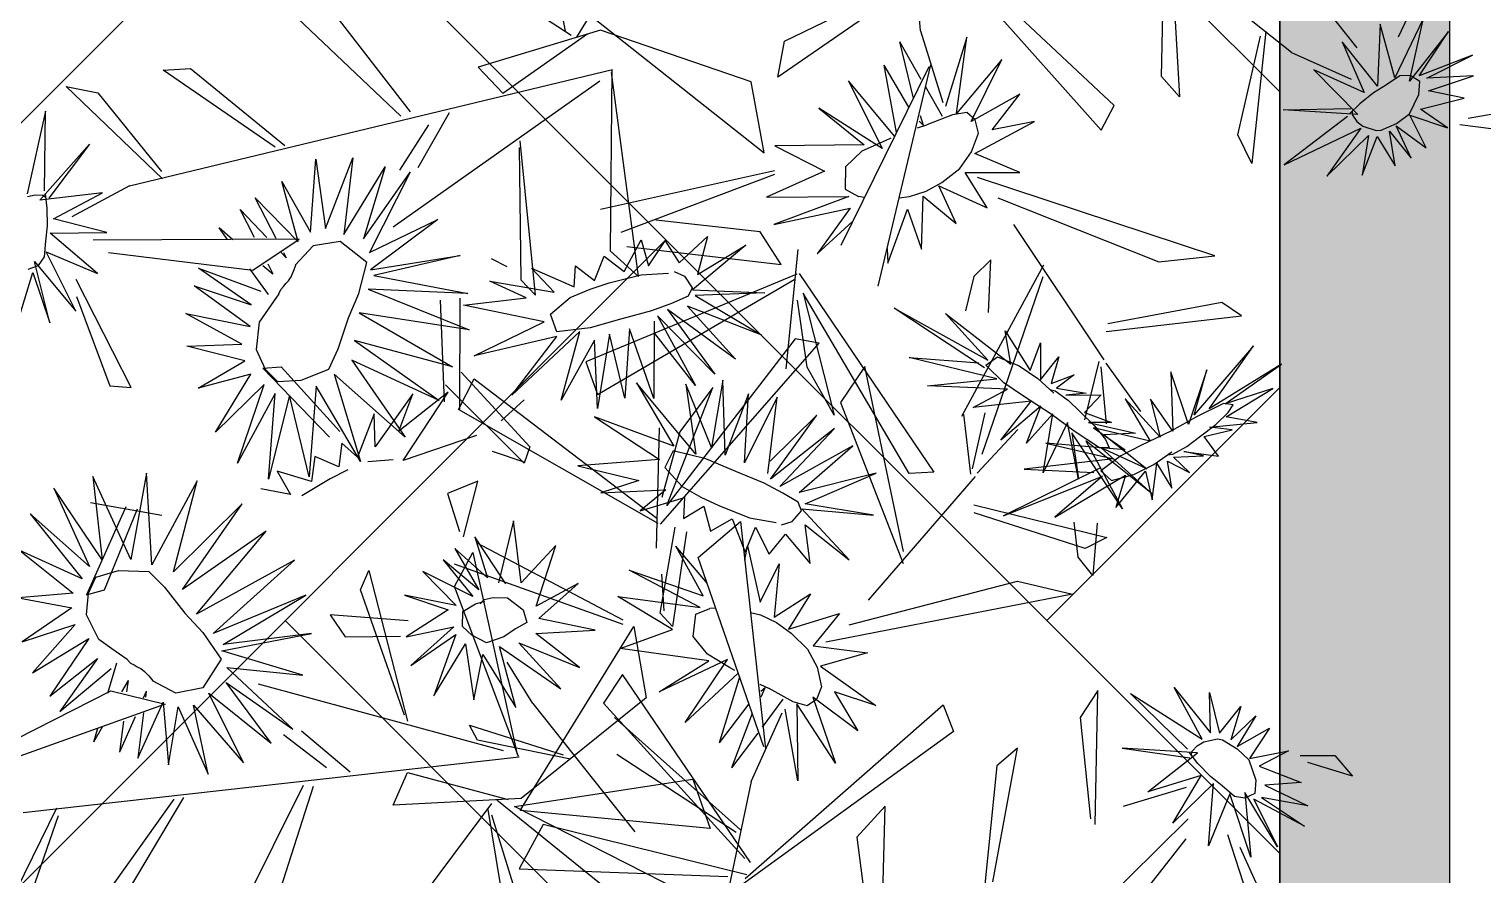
# Model space of a CAD drawing. Header units: millimetres. Extents: x -2729 to 15248, y -12439 to 5292.
# Drawn here: x 5771.2 to 5839.8, y -8768.2 to -8728.3 of the extents above; entities that cross this region are included whole.
import ezdxf

# ---------------------------------------------------------------- set-up
doc = ezdxf.new("R2010")
doc.units = ezdxf.units.MM

# ---------------------------------------------------------------- blocks, each defined once
blk = doc.blocks.new('aerysty')
at = {"color": 221, "linetype": 'Continuous'}
for p, q in [((-0.704, -8.248, 0.09), (3.267, -7.779, 0.09)), ((9.563, -7.883, 0.09), (6.921, -8.409, 0.09)), ((3.031, -8.581, 0.09), (-0.704, -8.248, 0.09)), ((3.502, -8.403, 0.09), (0.632, -10.473, 0.09)), ((0.632, -10.473, 0.09), (3.364, -8.816, 0.09)), ((2.862, -11.304, 0.09), (3.502, -8.403, 0.09)), ((3.354, -8.686, 0.09), (3.26, -8.513, 0.09)), ((6.398, -8.44, 0.09), (8.537, -10.602, 0.09)), ((9.207, -9.436, 0.09), (6.398, -8.44, 0.09)), ((6.921, -8.409, 0.09), (9.207, -9.436, 0.09)), ((4.309, -9.124, 0.09), (2.862, -11.304, 0.09)), ((4.702, -11.693, 0.09), (4.309, -9.124, 0.09)), ((4.998, -9.04, 0.09), (4.702, -11.693, 0.09)), ((6.664, -11.45, 0.09), (4.998, -9.04, 0.09)), ((5.895, -8.941, 0.09), (6.664, -11.45, 0.09)), ((8.537, -10.602, 0.09), (5.895, -8.941, 0.09)), ((2.413, -12.546, 0.09), (4.127, -9.983, 0.09)), ((5.951, -16.155, 0.09), (6.733, -19.19, 0.09)), ((7.425, -18.811, 0.09), (5.951, -16.155, 0.09)), ((6.806, -16.048, 0.09), (7.425, -18.811, 0.09)), ((8.445, -18.854, 0.09), (6.806, -16.048, 0.09)), ((8.141, -15.782, 0.09), (8.445, -18.854, 0.09)), ((9.318, -18.555, 0.09), (8.141, -15.782, 0.09)), ((9.665, -15.976, 0.09), (9.318, -18.555, 0.09)), ((10.089, -18.767, 0.09), (9.665, -15.976, 0.09)), ((4.455, -17.646, 0.09), (3.968, -16.947, 0.09)), ((4.467, -17.397, 0.09), (3.968, -16.947, 0.09)), ((11.591, -16.709, 0.09), (10.089, -18.767, 0.09)), ((10.685, -19.115, 0.09), (11.591, -16.709, 0.09)), ((13.572, -17.723, 0.09), (10.685, -19.115, 0.09)), ((11.109, -19.788, 0.09), (13.572, -17.723, 0.09)), ((4.19, -19.667, 0.09), (2.393, -18.495, 0.09)), ((2.393, -18.495, 0.09), (4.249, -20.714, 0.09)), ((4.197, -19.233, 0.09), (3.01, -17.85, 0.09)), ((4.251, -18.642, 0.09), (3.01, -17.85, 0.09)), ((5.521, -19.172, 0.09), (5.874, -19.678, 0.09)), ((5.753, -18.553, 0.09), (6.859, -19.547, 0.09)), ((14.922, -18.908, 0.09), (11.109, -19.788, 0.09)), ((11.48, -20.343, 0.09), (14.922, -18.908, 0.09)), ((1.489, -19.665, 0.09), (3.744, -21.255, 0.09)), ((4.249, -20.714, 0.09), (1.489, -19.665, 0.09)), ((5.427, -19.392, 0.09), (5.874, -19.678, 0.09)), ((4.82, -20.078, 0.09), (5.053, -20.231, 0.09)), ((4.824, -19.963, 0.09), (5.053, -20.231, 0.09)), ((15.521, -20.437, 0.09), (11.48, -20.343, 0.09)), ((11.51, -21.019, 0.09), (15.521, -20.437, 0.09)), ((16.148, -21.534, 0.09), (16.014, -20.119, 0.09)), ((0.282, -21.157, 0.09), (3.502, -21.939, 0.09)), ((3.744, -21.255, 0.09), (0.282, -21.157, 0.09)), ((15.23, -22.32, 0.09), (11.51, -21.019, 0.09)), ((15.105, -20.802, 0.09), (16.148, -21.534, 0.09)), ((15.435, -22.452, 0.09), (15.105, -20.802, 0.09)), ((3.502, -21.939, 0.09), (0.055, -22.886, 0.09)), ((10.937, -22.232, 0.09), (15.23, -22.32, 0.09)), ((14.275, -24.661, 0.09), (10.937, -22.232, 0.09)), ((14.251, -22.504, 0.09), (15.435, -22.452, 0.09)), ((14.625, -23.67, 0.09), (14.251, -22.504, 0.09)), ((0.055, -22.886, 0.09), (3.702, -22.82, 0.09)), ((3.702, -22.82, 0.09), (0.319, -24.454, 0.09)), ((10.287, -23.015, 0.09), (14.275, -24.661, 0.09)), ((12.919, -26.641, 0.09), (10.287, -23.015, 0.09)), ((0.319, -24.454, 0.09), (3.808, -23.776, 0.09)), ((3.808, -23.776, 0.09), (0.466, -25.651, 0.09)), ((7.296, -23.913, 0.09), (9.393, -28.544, 0.09)), ((7.592, -29.145, 0.09), (7.296, -23.913, 0.09)), ((8.623, -23.824, 0.09), (11.041, -28.076, 0.09)), ((9.393, -28.544, 0.09), (8.623, -23.824, 0.09)), ((9.56, -23.791, 0.09), (12.919, -26.641, 0.09)), ((11.041, -28.076, 0.09), (9.56, -23.791, 0.09)), ((13.503, -23.697, 0.09), (14.625, -23.67, 0.09)), ((14.075, -24.505, 0.09), (13.503, -23.697, 0.09)), ((0.466, -25.651, 0.09), (4.425, -24.108, 0.09)), ((4.425, -24.108, 0.09), (2.552, -27.173, 0.09)), ((2.552, -27.173, 0.09), (5.222, -24.237, 0.09)), ((5.222, -24.237, 0.09), (4.144, -28.38, 0.09)), ((4.144, -28.38, 0.09), (5.477, -24.421, 0.09)), ((5.477, -24.421, 0.09), (5.88, -28.911, 0.09)), ((5.88, -28.911, 0.09), (6.139, -24.22, 0.09)), ((6.139, -24.22, 0.09), (7.592, -29.145, 0.09)), ((11.971, -25.09, 0.09), (14.075, -24.505, 0.09)), ((10.851, -26.803, 0.09), (13.514, -25.292, 0.09)), ((13.514, -25.292, 0.09), (11.971, -25.09, 0.09)), ((10.608, -28.458, 0.09), (12.673, -26.33, 0.09)), ((14.032, -26.656, 0.09), (10.608, -28.458, 0.09)), ((12.673, -26.33, 0.09), (10.851, -26.803, 0.09)), ((12.512, -29.986, 0.09), (14.032, -26.656, 0.09)), ((12.776, -38.685, 0.09), (13.458, -34.877, 0.09)), ((13.458, -34.877, 0.09), (13.868, -37.814, 0.09)), ((11.082, -35.441, 0.09), (12.776, -38.685, 0.09)), ((12.099, -39.291, 0.09), (11.082, -35.441, 0.09)), ((13.868, -37.814, 0.09), (14.614, -36.086, 0.09)), ((14.614, -36.086, 0.09), (14.171, -39.115, 0.09)), ((9.295, -37.254, 0.09), (12.099, -39.291, 0.09)), ((12.358, -40.37, 0.09), (9.295, -37.254, 0.09)), ((14.171, -39.115, 0.09), (15.278, -38.021, 0.09)), ((15.278, -38.021, 0.09), (14.447, -40.041, 0.09)), ((9.119, -39.571, 0.09), (12.358, -40.37, 0.09)), ((11.973, -41.062, 0.09), (9.119, -39.571, 0.09)), ((14.447, -40.041, 0.09), (15.436, -40.087, 0.09)), ((15.436, -40.087, 0.09), (14.768, -40.988, 0.09)), ((8.769, -41.281, 0.09), (11.973, -41.062, 0.09)), ((14.768, -40.988, 0.09), (15.917, -41.409, 0.09)), ((12.272, -41.752, 0.09), (8.769, -41.281, 0.09)), ((9.285, -42.55, 0.09), (12.272, -41.752, 0.09)), ((15.917, -41.409, 0.09), (15.231, -42.375, 0.09)), ((-1.515, -45.079, 0.09), (-0.033, -42.475, 0.09)), ((-0.033, -42.475, 0.09), (-0.445, -46.346, 0.09)), ((15.231, -42.375, 0.09), (16.736, -43.129, 0.09)), ((-2.942, -46.82, 0.09), (-2.47, -42.641, 0.09)), ((-2.47, -42.641, 0.09), (-1.515, -45.079, 0.09)), ((-0.445, -46.346, 0.09), (1.216, -42.962, 0.09)), ((1.216, -42.962, 0.09), (0.1, -46.465, 0.09)), ((12.543, -42.685, 0.09), (9.285, -42.55, 0.09)), ((9.306, -43.916, 0.09), (12.543, -42.685, 0.09)), ((16.736, -43.129, 0.09), (15.518, -43.502, 0.09)), ((12.936, -43.833, 0.09), (9.306, -43.916, 0.09)), ((15.518, -43.502, 0.09), (16.717, -44.265, 0.09)), ((-2.852, -47.682, 0.09), (-4.446, -44.522, 0.09)), ((-4.446, -44.522, 0.09), (-2.942, -46.82, 0.09)), ((9.965, -45.858, 0.09), (12.352, -43.882, 0.09)), ((13.182, -43.986, 0.09), (9.965, -45.858, 0.09)), ((10.519, -46.746, 0.09), (13.182, -43.986, 0.09)), ((13.496, -44.455, 0.09), (10.519, -46.746, 0.09)), ((11.244, -47.698, 0.09), (13.496, -44.455, 0.09)), ((16.717, -44.265, 0.09), (15.702, -44.947, 0.09)), ((0.1, -46.465, 0.09), (2.405, -45.12, 0.09)), ((0.696, -46.642, 0.09), (2.405, -45.12, 0.09)), ((15.702, -44.947, 0.09), (16.963, -46.234, 0.09)), ((-3.482, -48.21, 0.09), (-5.868, -45.784, 0.09)), ((-5.868, -45.784, 0.09), (-2.852, -47.682, 0.09)), ((13.683, -45.389, 0.09), (11.244, -47.698, 0.09)), ((12.409, -48.913, 0.09), (13.683, -45.389, 0.09)), ((14.179, -45.727, 0.09), (12.409, -48.913, 0.09)), ((14.397, -48.99, 0.09), (14.179, -45.727, 0.09)), ((14.442, -45.601, 0.09), (14.397, -48.99, 0.09)), ((16.613, -48.051, 0.09), (14.442, -45.601, 0.09)), ((15.171, -45.823, 0.09), (16.613, -48.051, 0.09)), ((16.963, -46.234, 0.09), (15.171, -45.823, 0.09)), ((-4.912, -48.747, 0.09), (-6.777, -47.396, 0.09)), ((-3.668, -48.28, 0.09), (-6.777, -47.396, 0.09)), ((-6.27, -49.2, 0.09), (-7.938, -48.009, 0.09)), ((-5.353, -48.913, 0.09), (-7.938, -48.009, 0.09)), ((2.509, -48.482, 0.09), (-0.117, -49.152, 0.09)), ((1.823, -48.379, 0.09), (2.509, -48.482, 0.09)), ((-8.546, -48.939, 0.09), (-5.283, -50.312, 0.09)), ((-4.567, -49.311, 0.09), (-4.138, -49.498, 0.09)), ((-4.138, -49.498, 0.09), (-4.311, -49.297, 0.09)), ((-0.117, -49.152, 0.09), (1.696, -50.002, 0.09)), ((-5.98, -49.407, 0.09), (-4.654, -50.354, 0.09)), ((1.696, -50.002, 0.09), (-0.803, -49.828, 0.09)), ((-0.803, -49.828, 0.09), (0.331, -51.505, 0.09)), ((-8.469, -51.135, 0.09), (-5.108, -50.46, 0.09)), ((-1.355, -50.516, 0.09), (-0.559, -52.887, 0.09)), ((0.331, -51.505, 0.09), (-1.355, -50.516, 0.09)), ((-4.842, -51.002, 0.09), (-8.469, -51.135, 0.09)), ((-7.588, -52.886, 0.09), (-4.842, -51.002, 0.09)), ((-4.523, -51.734, 0.09), (-7.588, -52.886, 0.09)), ((-6.043, -53.888, 0.09), (-4.523, -51.734, 0.09)), ((-3.048, -52.062, 0.09), (-4.833, -54.707, 0.09)), ((-2.371, -54.249, 0.09), (-3.048, -52.062, 0.09)), ((-2.115, -51.684, 0.09), (-2.371, -54.249, 0.09)), ((-0.559, -52.887, 0.09), (-2.115, -51.684, 0.09)), ((-4.237, -52.754, 0.09), (-6.043, -53.888, 0.09)), ((-4.833, -54.707, 0.09), (-4.237, -52.754, 0.09)), ((11.146, -59.388, 0.09), (13.832, -55.089, 0.09)), ((13.832, -55.089, 0.09), (11.499, -59.544, 0.09)), ((10.636, -59.978, 0.09), (11.536, -55.84, 0.09)), ((11.536, -55.84, 0.09), (11.371, -59.121, 0.09)), ((10.162, -60.496, 0.09), (10.222, -56.739, 0.09)), ((10.222, -56.739, 0.09), (10.636, -59.978, 0.09)), ((13.645, -57.495, 0.09), (11.345, -60.63, 0.09)), ((11.499, -59.544, 0.09), (13.645, -57.495, 0.09)), ((9.272, -58.903, 0.09), (10.162, -60.496, 0.09)), ((9.637, -61.617, 0.09), (9.272, -58.903, 0.09)), ((7.771, -60.248, 0.09), (9.637, -61.617, 0.09)), ((9.407, -62.073, 0.09), (7.771, -60.248, 0.09)), ((12.91, -60.313, 0.09), (11.068, -61.539, 0.09)), ((11.345, -60.63, 0.09), (12.91, -60.313, 0.09)), ((7.66, -61.449, 0.09), (9.407, -62.073, 0.09)), ((9.064, -62.647, 0.09), (7.66, -61.449, 0.09)), ((11.068, -61.539, 0.09), (12.386, -61.994, 0.09)), ((6.289, -62.272, 0.09), (9.064, -62.647, 0.09)), ((8.674, -63.346, 0.09), (6.289, -62.272, 0.09)), ((12.386, -61.994, 0.09), (10.654, -62.038, 0.09)), ((10.654, -62.038, 0.09), (11.741, -62.862, 0.09)), ((10.276, -62.792, 0.09), (10.083, -64.19, 0.09)), ((10.92, -63.614, 0.09), (10.276, -62.792, 0.09)), ((10.496, -62.532, 0.09), (10.92, -63.614, 0.09)), ((11.741, -62.862, 0.09), (10.496, -62.532, 0.09)), ((4.69, -66.034, 0.09), (8.204, -63.567, 0.09)), ((6.025, -63.942, 0.09), (8.674, -63.346, 0.09)), ((8.204, -63.567, 0.09), (6.025, -63.942, 0.09)), ((9.965, -63.243, 0.09), (10.02, -64.902, 0.09)), ((10.083, -64.19, 0.09), (9.965, -63.243, 0.09)), ((7.845, -64.237, 0.09), (4.69, -66.034, 0.09)), ((5.416, -67.422, 0.09), (7.845, -64.237, 0.09)), ((8.701, -64.339, 0.09), (8.264, -66.562, 0.09)), ((8.73, -65.421, 0.09), (8.701, -64.339, 0.09)), ((9.175, -64.131, 0.09), (8.73, -65.421, 0.09)), ((10.02, -64.902, 0.09), (9.175, -64.131, 0.09)), ((7.531, -64.966, 0.09), (5.416, -67.422, 0.09)), ((6.602, -67.134, 0.09), (7.531, -64.966, 0.09)), ((8.14, -65.079, 0.09), (6.602, -67.134, 0.09)), ((8.264, -66.562, 0.09), (8.14, -65.079, 0.09)), ((-9.261, -66.446, 0.09), (-8.292, -69.374, 0.09)), ((-6.532, -66.314, 0.09), (-6.902, -69.488, 0.09)), ((-6.662, -69.85, 0.09), (-6.532, -66.314, 0.09)), ((-6.512, -69.37, 0.09), (-3.955, -66.627, 0.09)), ((-3.955, -66.627, 0.09), (-6.025, -70.049, 0.09)), ((-8.557, -67.564, 0.09), (-6.662, -69.85, 0.09)), ((-7.726, -70.045, 0.09), (-8.557, -67.564, 0.09)), ((-9.995, -68.777, 0.09), (-7.726, -70.045, 0.09)), ((-8.083, -70.639, 0.09), (-9.995, -68.777, 0.09)), ((-6.025, -70.049, 0.09), (-3.622, -68.682, 0.09)), ((-3.622, -68.682, 0.09), (-5.717, -70.436, 0.09)), ((-6.794, -69.56, 0.09), (-6.599, -69.592, 0.09)), ((-11.008, -70.473, 0.09), (-8.083, -70.639, 0.09)), ((-8.556, -71.409, 0.09), (-11.008, -70.473, 0.09)), ((-3.826, -70.334, 0.09), (-5.721, -70.859, 0.09)), ((-5.717, -70.436, 0.09), (-3.826, -70.334, 0.09)), ((-5.721, -70.859, 0.09), (-4.43, -71.828, 0.09)), ((-11.49, -72.473, 0.09), (-8.556, -71.409, 0.09)), ((-6.315, -71.702, 0.09), (-5.421, -73.201, 0.09)), ((-4.859, -72.549, 0.09), (-6.315, -71.702, 0.09)), ((-6.021, -71.404, 0.09), (-4.859, -72.549, 0.09)), ((-4.43, -71.828, 0.09), (-6.021, -71.404, 0.09)), ((-8.469, -72.113, 0.09), (-11.49, -72.473, 0.09)), ((-10.981, -73.717, 0.09), (-8.469, -72.113, 0.09)), ((-8.767, -72.544, 0.09), (-10.981, -73.717, 0.09)), ((-9.974, -74.953, 0.09), (-8.767, -72.544, 0.09)), ((-6.871, -72.291, 0.09), (-6.455, -74.111, 0.09)), ((-5.421, -73.201, 0.09), (-6.871, -72.291, 0.09)), ((-8.683, -72.909, 0.09), (-9.974, -74.953, 0.09)), ((-9.013, -75.095, 0.09), (-8.683, -72.909, 0.09)), ((-8.105, -73.05, 0.09), (-9.013, -75.095, 0.09)), ((-7.923, -74.753, 0.09), (-8.105, -73.05, 0.09)), ((-7.208, -72.763, 0.09), (-7.923, -74.753, 0.09)), ((-6.455, -74.111, 0.09), (-7.208, -72.763, 0.09))]:
    blk.add_line(p, q, dxfattribs=at)
at = {"color": 50, "linetype": 'Continuous'}
for p, q in [((3.26, -8.513, 0.09), (3.281, -8.16, 0.09)), ((3.281, -8.16, 0.09), (3.407, -7.809, 0.09)), ((6.797, -8.168, 0.09), (6.567, -8.637, 0.09)), ((3.838, -8.779, 0.09), (3.181, -8.639, 0.09)), ((4.67, -8.875, 0.09), (3.838, -8.779, 0.09)), ((5.389, -8.869, 0.09), (4.67, -8.875, 0.09)), ((6.142, -8.891, 0.09), (5.389, -8.869, 0.09)), ((6.567, -8.637, 0.09), (6.142, -8.891, 0.09)), ((6.783, -20.059, 0.09), (7.556, -19.618, 0.09)), ((7.556, -19.618, 0.09), (8.207, -19.266, 0.09)), ((8.207, -19.266, 0.09), (9.499, -19.246, 0.09)), ((9.499, -19.246, 0.09), (10.379, -19.76, 0.09)), ((10.379, -19.76, 0.09), (10.898, -20.403, 0.09)), ((5.924, -20.55, 0.09), (5.649, -20.634, 0.09)), ((6.125, -20.451, 0.09), (5.924, -20.55, 0.09)), ((6.27, -20.326, 0.09), (6.125, -20.451, 0.09)), ((6.419, -20.243, 0.09), (6.27, -20.326, 0.09)), ((6.566, -20.121, 0.09), (6.419, -20.243, 0.09)), ((6.783, -20.059, 0.09), (6.566, -20.121, 0.09)), ((10.898, -20.403, 0.09), (10.724, -21.5, 0.09)), ((4.367, -21.431, 0.09), (5.36, -20.692, 0.09)), ((5.365, -20.713, 0.09), (5.36, -20.692, 0.09)), ((5.649, -20.634, 0.09), (5.365, -20.713, 0.09)), ((4.044, -22.681, 0.09), (4.367, -21.431, 0.09)), ((10.724, -21.5, 0.09), (10.078, -22.755, 0.09)), ((15.228, -23.322, 0.09), (16.149, -22.066, 0.09)), ((4.893, -24.04, 0.09), (4.044, -22.681, 0.09)), ((9.086, -23.092, 0.09), (7.577, -23.43, 0.09)), ((10.078, -22.755, 0.09), (9.086, -23.092, 0.09)), ((6.393, -23.803, 0.09), (4.893, -24.04, 0.09)), ((7.577, -23.43, 0.09), (6.393, -23.803, 0.09)), ((14.724, -24.114, 0.09), (15.228, -23.322, 0.09)), ((14.037, -26.194, 0.09), (14.251, -25.003, 0.09)), ((12.316, -39.29, 0.09), (13.137, -38.973, 0.09)), ((13.137, -38.973, 0.09), (13.945, -39.874, 0.09)), ((12.544, -40.85, 0.09), (12.316, -39.29, 0.09)), ((13.945, -39.874, 0.09), (14.357, -40.793, 0.09)), ((12.996, -42.327, 0.09), (12.544, -40.85, 0.09)), ((14.357, -40.793, 0.09), (14.672, -41.678, 0.09)), ((14.672, -41.678, 0.09), (15.098, -43.176, 0.09)), ((13.407, -43.7, 0.09), (12.996, -42.327, 0.09)), ((15.098, -43.176, 0.09), (15.202, -44.452, 0.09)), ((13.785, -44.636, 0.09), (13.407, -43.7, 0.09)), ((14.146, -45.396, 0.09), (13.785, -44.636, 0.09)), ((15.078, -45.201, 0.09), (14.536, -45.586, 0.09)), ((15.288, -44.721, 0.09), (15.078, -45.201, 0.09)), ((14.536, -45.586, 0.09), (14.146, -45.396, 0.09)), ((-2.63, -46.747, 0.09), (-1.823, -46.053, 0.09)), ((-1.823, -46.053, 0.09), (-0.767, -46.143, 0.09)), ((-0.767, -46.143, 0.09), (-0.479, -46.797, 0.09)), ((-3.225, -47.792, 0.09), (-2.63, -46.747, 0.09)), ((-0.46, -47.076, 0.09), (-0.479, -46.797, 0.09)), ((-3.368, -48.045, 0.09), (-3.225, -47.792, 0.09)), ((-3.976, -49.241, 0.09), (-4.167, -49.671, 0.09)), ((-0.726, -49.184, 0.09), (-1.058, -49.94, 0.09)), ((-0.614, -48.712, 0.09), (-0.726, -49.184, 0.09)), ((-4.761, -50.824, 0.09), (-4.167, -49.671, 0.09)), ((-1.058, -49.94, 0.09), (-1.537, -50.647, 0.09)), ((-1.537, -50.647, 0.09), (-2.269, -51.428, 0.09)), ((-4.937, -51.49, 0.09), (-4.761, -50.824, 0.09)), ((-4.626, -51.908, 0.09), (-4.937, -51.49, 0.09)), ((-4.015, -52.128, 0.09), (-4.626, -51.908, 0.09)), ((-3.107, -51.898, 0.09), (-4.015, -52.128, 0.09)), ((-2.269, -51.428, 0.09), (-3.107, -51.898, 0.09)), ((10.469, -60.322, 0.09), (11.264, -59.446, 0.09)), ((11.264, -59.446, 0.09), (11.669, -59.994, 0.09)), ((9.887, -61.202, 0.09), (10.469, -60.322, 0.09)), ((11.669, -59.994, 0.09), (11.275, -61.009, 0.09)), ((11.275, -61.009, 0.09), (10.709, -61.9, 0.09)), ((9.049, -62.58, 0.09), (9.887, -61.202, 0.09)), ((10.709, -61.9, 0.09), (10.036, -62.682, 0.09)), ((8.273, -63.68, 0.09), (9.049, -62.58, 0.09)), ((10.141, -62.741, 0.09), (9.715, -63.368, 0.09)), ((10.204, -62.484, 0.09), (10.141, -62.741, 0.09)), ((7.533, -64.891, 0.09), (8.273, -63.68, 0.09)), ((9.715, -63.368, 0.09), (9.206, -63.92, 0.09)), ((9.206, -63.92, 0.09), (8.548, -64.625, 0.09)), ((7.546, -65.343, 0.09), (7.533, -64.891, 0.09)), ((8.548, -64.625, 0.09), (7.925, -65.15, 0.09)), ((7.925, -65.15, 0.09), (7.546, -65.343, 0.09)), ((-7.751, -70.482, 0.09), (-7.164, -69.885, 0.09)), ((-7.164, -69.885, 0.09), (-6.65, -69.452, 0.09)), ((-6.599, -69.592, 0.09), (-6.334, -69.826, 0.09)), ((-6.334, -69.826, 0.09), (-6.134, -70.141, 0.09)), ((-8.188, -71.053, 0.09), (-7.751, -70.482, 0.09)), ((-6.134, -70.141, 0.09), (-5.991, -70.777, 0.09)), ((-8.668, -71.634, 0.09), (-8.188, -71.053, 0.09)), ((-6.027, -71.013, 0.09), (-6.425, -71.706, 0.09)), ((-5.991, -70.777, 0.09), (-6.027, -71.013, 0.09)), ((-8.729, -72.125, 0.09), (-8.668, -71.634, 0.09)), ((-6.425, -71.706, 0.09), (-6.93, -72.271, 0.09)), ((-8.5, -72.595, 0.09), (-8.729, -72.125, 0.09)), ((-7.88, -72.619, 0.09), (-8.5, -72.595, 0.09)), ((-6.93, -72.271, 0.09), (-7.88, -72.619, 0.09))]:
    blk.add_line(p, q, dxfattribs=at)
at = {"color": 86, "linetype": 'Continuous'}
for p, q in [((1.928, -14.05, 0.09), (-1.965, -9.111, 0.09)), ((-1.965, -9.111, 0.09), (-1.804, -10.619, 0.09)), ((-1.804, -10.619, 0.09), (1.584, -13.982, 0.09)), ((11.872, -13.564, 0.09), (7.052, -10.475, 0.09)), ((7.847, -10.577, 0.09), (11.892, -12.557, 0.09)), ((4.121, -20.751, 0.09), (5.131, -11.086, 0.09)), ((5.64, -11.875, 0.09), (5.789, -18.72, 0.09)), ((2.413, -12.546, 0.09), (-5.296, -34.666, 0.09)), ((11.892, -12.557, 0.09), (11.872, -13.564, 0.09)), ((-3.17, -13.59, 0.09), (-3.389, -14.856, 0.09)), ((-0.079, -19.189, 0.09), (-3.17, -13.59, 0.09)), ((-3.389, -14.856, 0.09), (-0.207, -19.647, 0.09)), ((5.789, -18.72, 0.09), (4.121, -20.751, 0.09)), ((-2.125, -24.942, 0.09), (-6.243, -19.64, 0.09)), ((10.344, -19.653, 0.09), (10.192, -20.507, 0.09)), ((13.279, -23.091, 0.09), (10.344, -19.653, 0.09)), ((10.192, -20.507, 0.09), (12.953, -23.551, 0.09)), ((-6.342, -21.603, 0.09), (-2.365, -25.368, 0.09)), ((-11.841, -22.736, 0.09), (-6.716, -32.563, 0.09)), ((3.103, -25.107, 0.09), (-4.704, -34.118, 0.09)), ((-1.846, -26.292, 0.09), (0.416, -25.139, 0.09)), ((-2.508, -27.199, 0.09), (0.219, -25.983, 0.09)), ((-7.093, -33.91, 0.09), (-4.78, -28.353, 0.09)), ((-4.78, -28.353, 0.09), (-3.686, -29.626, 0.09)), ((13.593, -32.359, 0.09), (10.282, -28.298, 0.09)), ((-6.881, -32.277, 0.09), (-17.129, -29.27, 0.09)), ((9.613, -28.975, 0.09), (12.787, -32.544, 0.09)), ((-3.686, -29.626, 0.09), (-6.875, -33.336, 0.09)), ((5.645, -32.093, 0.09), (-1.517, -30.666, 0.09)), ((-1.201, -30.655, 0.09), (4.997, -31.342, 0.09)), ((13.542, -32.4, 0.09), (13.189, -30.811, 0.09)), ((4.997, -31.342, 0.09), (5.645, -32.093, 0.09)), ((-6.651, -32.843, 0.09), (-15.539, -37.077, 0.09)), ((12.787, -32.544, 0.09), (13.593, -32.359, 0.09)), ((-7.585, -33.622, 0.09), (-2.102, -42.159, 0.09)), ((-5.366, -41.23, 0.09), (-7.093, -33.91, 0.09)), ((-5.265, -34.637, 0.09), (3.223, -35.391, 0.09)), ((4.298, -36.855, 0.09), (-5.157, -34.628, 0.09)), ((1.303, -34.752, 0.09), (-1.317, -42.742, 0.09)), ((3.449, -44.272, 0.09), (8.545, -34.77, 0.09)), ((8.545, -34.77, 0.09), (10.015, -35.468, 0.09)), ((3.223, -35.391, 0.09), (4.298, -36.855, 0.09)), ((10.015, -35.468, 0.09), (3.693, -44.198, 0.09)), ((-1.127, -42.75, 0.09), (2.309, -35.809, 0.09)), ((19.988, -39.433, 0.09), (15.889, -39.742, 0.09)), ((20.567, -40.078, 0.09), (19.988, -39.433, 0.09)), ((16.052, -40.281, 0.09), (20.567, -40.078, 0.09)), ((-2.102, -42.159, 0.09), (-5.366, -41.23, 0.09)), ((-10.834, -48.498, 0.09), (-5.704, -42.455, 0.09)), ((-5.704, -42.455, 0.09), (-7.428, -42.609, 0.09)), ((-7.428, -42.609, 0.09), (-10.938, -48.312, 0.09)), ((7.938, -44.208, 0.09), (2.289, -44.211, 0.09)), ((3.411, -44.378, 0.09), (12.1, -51.611, 0.09)), ((7.767, -45.179, 0.09), (4.67, -44.413, 0.09)), ((4.301, -44.652, 0.09), (9.893, -46.676, 0.09)), ((12.27, -50.469, 0.09), (4.301, -44.652, 0.09)), ((9.893, -46.676, 0.09), (7.767, -45.179, 0.09)), ((-6.906, -49.496, 0.09), (1.897, -46.191, 0.09)), ((-9.261, -66.446, 0.09), (-21.98, -46.775, 0.09)), ((-8.546, -48.939, 0.09), (-19.448, -46.946, 0.09)), ((-5.955, -58.375, 0.09), (-13.771, -48.177, 0.09)), ((3.639, -48.131, 0.09), (-6.996, -49.584, 0.09)), ((-13.115, -48.781, 0.09), (-4.726, -57.867, 0.09)), ((12.1, -51.611, 0.09), (12.27, -50.469, 0.09)), ((0.634, -63.795, 0.09), (-1.927, -52.285, 0.09)), ((9.337, -52.672, 0.09), (1.856, -55.815, 0.09)), ((-1.079, -53.347, 0.09), (1.177, -61.199, 0.09)), ((2.419, -55.822, 0.09), (11.055, -53.781, 0.09)), ((6.037, -59.089, 0.09), (0.106, -54.214, 0.09)), ((-4.726, -57.867, 0.09), (-5.955, -58.375, 0.09)), ((8.937, -58.458, 0.09), (6.136, -58.866, 0.09)), ((6.386, -58.954, 0.09), (9.029, -59.472, 0.09)), ((15.423, -58.786, 0.09), (13.793, -58.427, 0.09)), ((16.212, -59.556, 0.09), (15.423, -58.786, 0.09)), ((2.793, -64.34, 0.09), (4.334, -59.087, 0.09)), ((4.698, -59.053, 0.09), (3.323, -65.33, 0.09)), ((6.19, -59.177, 0.09), (8.295, -61.025, 0.09)), ((13.739, -59.515, 0.09), (16.212, -59.556, 0.09)), ((-7.521, -60.449, 0.09), (-13.255, -60.017, 0.09)), ((-12.973, -60.399, 0.09), (-6.656, -61.4, 0.09)), ((-6.656, -61.4, 0.09), (-7.521, -60.449, 0.09)), ((1.177, -61.199, 0.09), (0.634, -63.795, 0.09)), ((-16.785, -62.753, 0.09), (-9.779, -69.488, 0.09)), ((-5.15, -64.303, 0.09), (-9.885, -64.91, 0.09)), ((-3.862, -65.102, 0.09), (-5.15, -64.303, 0.09)), ((3.323, -65.33, 0.09), (2.793, -64.34, 0.09)), ((-10.15, -65.14, 0.09), (-3.862, -65.102, 0.09)), ((-15.876, -73.285, 0.09), (-10.477, -71.379, 0.09)), ((-6.664, -74.67, 0.09), (-6.618, -76.294, 0.09)), ((-7.569, -77.143, 0.09), (-6.985, -75.033, 0.09))]:
    blk.add_line(p, q, dxfattribs=at)
blk = doc.blocks.new('styrtys')
at = {"color": 86, "linetype": 'Continuous'}
for p, q in [((2.389, -14.57), (-1.523, -9.606)), ((-1.361, -11.122), (2.043, -14.501)), ((4.592, -21.303), (5.607, -11.591)), ((6.119, -12.384), (6.268, -19.263)), ((2.876, -13.058), (-4.87, -35.285)), ((0.372, -19.734), (-2.734, -14.107)), ((-2.953, -15.38), (0.243, -20.194)), ((6.268, -19.263), (4.592, -21.303)), ((-1.684, -25.514), (-5.821, -20.187)), ((-5.921, -22.159), (-1.925, -25.943)), ((12.686, -25.009), (14.676, -22.24)), ((-11.446, -23.297), (-6.297, -33.172)), ((3.569, -25.68), (-4.275, -34.734)), ((-1.403, -26.871), (0.869, -25.712)), ((-2.068, -27.782), (0.671, -26.56)), ((-6.676, -34.525), (-4.351, -28.941)), ((-4.351, -28.941), (-3.252, -30.221)), ((-6.462, -32.885), (-16.76, -29.863)), ((3.181, -33.345), (5.035, -30.144)), ((5.035, -30.144), (3.784, -30.334)), ((-3.252, -30.221), (-6.457, -33.948)), ((3.784, -30.334), (2.692, -32.7)), ((-16.59, -31.487), (-6.789, -32.924)), ((6.124, -32.7), (-1.073, -31.266)), ((-0.755, -31.255), (5.472, -31.945)), ((5.472, -31.945), (6.124, -32.7)), ((-6.231, -33.453), (-15.162, -37.707)), ((-9.628, -32.997), (-14.204, -41.716)), ((-8.227, -34.924), (-9.628, -32.997)), ((-14.706, -40.046), (-6.875, -34.076)), ((-11.802, -41.936), (-7.17, -34.236)), ((-6.875, -34.076), (-9.353, -42.21)), ((-7.17, -34.236), (-1.66, -42.813)), ((-6.003, -37.418), (-3.301, -33.847)), ((-2.5, -33.817), (-5.673, -37.2)), ((-3.301, -33.847), (-2.5, -33.817)), ((-14.524, -42.553), (-8.227, -34.924)), ((-4.94, -41.881), (-6.676, -34.525)), ((-4.839, -35.256), (3.69, -36.013)), ((4.77, -37.485), (-4.73, -35.247)), ((3.69, -36.013), (4.77, -37.485)), ((-2.882, -36.953), (-10.404, -38.667)), ((4.666, -36.457), (-1.335, -42.404)), ((5.622, -37.404), (7.711, -39.145)), ((7.795, -37.599), (5.936, -37.336)), ((7.711, -39.145), (7.795, -37.599)), ((-10.638, -44.638), (-19.478, -37.864)), ((-1.169, -42.498), (5.082, -37.862)), ((-6.741, -39.487), (-12.491, -42.981)), ((16.168, -41.24), (11.762, -39.337)), ((-4.305, -39.958), (-13.795, -42.798)), ((-12.483, -43.196), (-5.128, -40.139)), ((-3.465, -41.359), (-4.305, -39.958)), ((2.227, -45.954), (11.136, -39.788)), ((11.107, -39.847), (15.846, -42.14)), ((11.136, -39.788), (12.132, -41.085)), ((12.132, -41.085), (2.48, -46)), ((-12.64, -54.264), (-14.963, -41.564)), ((-14.074, -42.971), (-3.465, -41.359)), ((10.214, -42.779), (9.798, -41.373)), ((-14.652, -42.405), (-11.309, -54.372)), ((-9.353, -42.21), (-11.802, -41.936)), ((-1.66, -42.813), (-4.94, -41.881)), ((0.004, -45.056), (-1.609, -44.404)), ((16.894, -44.253), (16.239, -44.763)), ((6.272, -47.952), (1.218, -45.368)), ((-15.165, -48.004), (-20.385, -46.264)), ((2.146, -46.032), (6.606, -56.479)), ((-20.423, -46.754), (-14.422, -49.834)), ((2.816, -46.685), (6.891, -51.055)), ((7.281, -55.536), (2.816, -46.685)), ((5.674, -48.742), (3.255, -46.64)), ((-14.422, -49.834), (-15.165, -48.004)), ((6.891, -51.055), (5.674, -48.742)), ((-9.227, -62.128), (-6.249, -50.661)), ((-5.978, -51.999), (-7.553, -60.055)), ((-14.99, -55.403), (-19.922, -52.39)), ((-24.332, -53.223), (-21.148, -62.454)), ((-19.844, -52.862), (-14.652, -56.649)), ((-2.24, -60.392), (-5.314, -53.317)), ((-11.309, -54.372), (-12.64, -54.264)), ((-14.652, -56.649), (-14.99, -55.403)), ((-21.947, -61.952), (-24.989, -55.78)), ((3.649, -56.164), (-4.482, -55.55)), ((-3.981, -55.814), (4.677, -57.942)), ((4.677, -57.942), (3.649, -56.164)), ((6.606, -56.479), (7.281, -55.536)), ((-19.49, -58.394), (-13.848, -61.24)), ((-14.634, -59.934), (-19.147, -58.31)), ((-7.546, -63.604), (-3.763, -59.611)), ((-19.293, -59.97), (-19.765, -63.032)), ((-13.848, -61.24), (-14.634, -59.934)), ((-7.553, -60.055), (-9.227, -62.128)), ((-3.422, -59.747), (-7.526, -64.733)), ((0.642, -61.156), (-2.051, -60.238)), ((-2.144, -60.541), (-1.108, -63.158)), ((-1.866, -60.431), (0.26, -62.105)), ((-28.34, -63.059), (-22.638, -63.825)), ((-7.526, -64.733), (-7.546, -63.604)), ((6.293, -64.418), (5, -63.352)), ((-23.405, -64.07), (-27.931, -63.984)), ((4.454, -64.3), (6.647, -65.468)), ((6.647, -65.468), (6.293, -64.418)), ((-20.735, -68.515), (-21.437, -69.989)), ((-22.675, -70.312), (-21.188, -68.692)), ((-21.437, -69.989), (-22.675, -70.312))]:
    blk.add_line(p, q, dxfattribs=at)
at = {"color": 50, "linetype": 'Continuous'}
for p, q in [((8.632, -16.309), (8.937, -19.397)), ((9.815, -19.097), (8.632, -16.309)), ((6.431, -16.685), (7.217, -19.735)), ((7.912, -19.353), (6.431, -16.685)), ((7.29, -16.577), (7.912, -19.353)), ((8.937, -19.397), (7.29, -16.577)), ((10.163, -16.504), (9.815, -19.097)), ((10.589, -19.309), (10.163, -16.504)), ((4.928, -18.183), (4.438, -17.481)), ((4.94, -17.932), (4.438, -17.481)), ((12.099, -17.241), (10.589, -19.309)), ((11.188, -19.659), (12.099, -17.241)), ((4.669, -19.777), (3.476, -18.388)), ((4.723, -19.184), (3.476, -18.388)), ((14.089, -18.26), (11.188, -19.659)), ((11.614, -20.335), (14.089, -18.26)), ((4.661, -20.214), (2.856, -19.036)), ((2.856, -19.036), (4.721, -21.265)), ((6.232, -19.094), (7.343, -20.093)), ((5.999, -19.716), (6.354, -20.225)), ((15.445, -19.451), (11.614, -20.335)), ((11.986, -20.893), (15.445, -19.451)), ((1.948, -20.212), (4.214, -21.81)), ((4.721, -21.265), (1.948, -20.212)), ((5.299, -20.511), (5.529, -20.78)), ((5.904, -19.938), (6.354, -20.225)), ((10.846, -20.199), (10.692, -21.057)), ((13.794, -23.655), (10.846, -20.199)), ((5.295, -20.627), (5.529, -20.78)), ((10.692, -21.057), (13.467, -24.117)), ((16.048, -20.987), (11.986, -20.893)), ((12.017, -21.573), (16.048, -20.987)), ((0.735, -21.711), (3.97, -22.497)), ((4.214, -21.81), (0.735, -21.711)), ((15.755, -22.879), (12.017, -21.573)), ((3.97, -22.497), (0.507, -23.448)), ((11.442, -22.791), (15.755, -22.879)), ((14.795, -25.232), (11.442, -22.791)), ((0.507, -23.448), (4.171, -23.382)), ((4.171, -23.382), (0.772, -25.024)), ((10.789, -23.578), (14.795, -25.232)), ((13.433, -27.221), (10.789, -23.578)), ((0.772, -25.024), (4.278, -24.342)), ((4.278, -24.342), (0.92, -26.227)), ((0.92, -26.227), (4.897, -24.676)), ((4.897, -24.676), (3.016, -27.756)), ((7.782, -24.48), (9.89, -29.133)), ((8.08, -29.737), (7.782, -24.48)), ((9.116, -24.39), (11.546, -28.663)), ((9.89, -29.133), (9.116, -24.39)), ((10.058, -24.358), (13.433, -27.221)), ((11.546, -28.663), (10.058, -24.358)), ((3.016, -27.756), (5.698, -24.805)), ((5.698, -24.805), (4.615, -28.969)), ((4.615, -28.969), (5.954, -24.99)), ((5.954, -24.99), (6.359, -29.502)), ((6.359, -29.502), (6.62, -24.788)), ((6.62, -24.788), (8.08, -29.737)), ((-0.531, -32.894), (1.031, -35.308)), ((1.622, -35.084), (-0.531, -32.894)), ((1.231, -32.54), (1.622, -35.084)), ((1.99, -35.157), (1.231, -32.54)), ((2.542, -32.925), (1.99, -35.157)), ((2.829, -35.262), (2.542, -32.925)), ((4.35, -33.701), (2.829, -35.262)), ((2.861, -35.697), (4.35, -33.701)), ((-1.517, -34.512), (0.219, -35.829)), ((1.031, -35.308), (-1.517, -34.512)), ((4.988, -34.965), (2.861, -35.697)), ((2.895, -36.583), (4.988, -34.965)), ((0.219, -35.829), (-2.706, -36.151)), ((-2.706, -36.151), (0.231, -36.697)), ((5.057, -36.067), (2.895, -36.583)), ((3.065, -36.972), (5.057, -36.067)), ((-2.882, -36.953), (-0.593, -36.708)), ((0.231, -36.697), (-2.825, -38.436)), ((5.316, -36.795), (3.065, -36.972)), ((3.386, -37.587), (5.316, -36.795)), ((-2.825, -38.436), (-0.014, -37.6)), ((-0.014, -37.6), (-2.294, -39.667)), ((5.394, -37.891), (3.386, -37.587)), ((2.766, -38.249), (5.394, -37.891)), ((5.284, -39.859), (2.953, -37.956)), ((-2.294, -39.667), (0.034, -38.51)), ((0.034, -38.51), (-1.035, -41.097)), ((-1.035, -41.097), (0.612, -38.934)), ((0.612, -38.934), (1.296, -41.328)), ((1.194, -39.074), (3.384, -41.149)), ((1.296, -41.328), (1.194, -39.074)), ((2.491, -38.92), (5.284, -39.859)), ((3.384, -41.149), (2.491, -38.92)), ((-4.656, -45.308), (-2.321, -41.786)), ((-2.321, -41.786), (-2.582, -44.404)), ((12.245, -45.459), (13.098, -41.549)), ((13.098, -41.549), (13.128, -45.227)), ((10.67, -42.354), (12.245, -45.459)), ((11.983, -46.543), (10.67, -42.354)), ((13.128, -45.227), (15.481, -42.133)), ((15.481, -42.133), (14.504, -44.947)), ((-5.775, -46.304), (-6.799, -43.042)), ((-6.799, -43.042), (-4.969, -46.12)), ((-4.969, -46.12), (-4.949, -42.564)), ((-4.949, -42.564), (-4.656, -45.308)), ((-2.582, -44.404), (-0.065, -42.753)), ((-0.065, -42.753), (-2.205, -46.027)), ((-2.205, -46.027), (0.829, -43.761)), ((0.829, -43.761), (-1.772, -46.383)), ((15.962, -43.743), (14.179, -46.25)), ((14.504, -44.947), (15.962, -43.743)), ((-7.77, -46.076), (-9.669, -44.084)), ((-8.722, -45.914), (-9.669, -44.084)), ((-7.3, -46.13), (-8.349, -44.067)), ((-5.973, -46.282), (-8.349, -44.067)), ((9.451, -44.346), (11.983, -46.543)), ((11.321, -46.985), (9.451, -44.346)), ((-10.638, -44.638), (-8.348, -47.36)), ((-4.343, -45.385), (-3.304, -45.134)), ((-3.304, -45.134), (-2.4, -45.698)), ((0.631, -49.493), (-9.547, -45.924)), ((-9.426, -45.887), (-0.039, -46.96)), ((-5.354, -46.048), (-4.343, -45.385)), ((-2.4, -45.698), (-2.442, -46.414)), ((8.355, -45.715), (11.321, -46.985)), ((11.273, -47.74), (8.355, -45.715)), ((11.929, -47.058), (12.44, -45.557)), ((12.44, -45.557), (13.32, -45.65)), ((13.32, -45.65), (13.63, -46.826)), ((15.67, -45.779), (14.002, -47.205)), ((14.179, -46.25), (15.67, -45.779)), ((-8.557, -46.231), (-7.805, -47.685)), ((-5.597, -46.209), (-5.354, -46.048)), ((-2.552, -46.673), (-2.442, -46.414)), ((-1.772, -46.383), (0.905, -46.235)), ((-1.32, -46.814), (0.905, -46.235)), ((-11.575, -46.637), (-8.259, -47.572)), ((-8.27, -48.178), (-11.575, -46.637)), ((-8.115, -48.057), (-7.056, -47.297)), ((-7.25, -46.792), (-6.951, -47.155)), ((-6.689, -47), (-7.056, -47.297)), ((-6.951, -47.155), (-7.014, -46.897)), ((-0.039, -46.96), (0.631, -49.493)), ((8.236, -47.086), (11.273, -47.74)), ((11.089, -48.698), (8.236, -47.086)), ((11.657, -48.585), (11.929, -47.058)), ((13.63, -46.826), (13.577, -47.837)), ((14.002, -47.205), (14.866, -47.698)), ((13.577, -47.837), (13.454, -48.772)), ((14.866, -47.698), (13.856, -48.199)), ((-11.588, -48.607), (-8.27, -48.178)), ((-8.32, -48.98), (-11.588, -48.607)), ((-8.578, -48.571), (-8.115, -48.057)), ((-8.491, -49.088), (-8.578, -48.571)), ((-3.755, -48.437), (-4.398, -48.961)), ((-3.439, -48.066), (-3.755, -48.437)), ((7.63, -48.317), (11.089, -48.698)), ((10.914, -49.905), (7.63, -48.317)), ((11.397, -50.002), (11.657, -48.585)), ((13.856, -48.199), (14.691, -49.102)), ((-10.665, -50.211), (-8.32, -48.98)), ((-8.046, -49.564), (-8.491, -49.088)), ((-4.928, -49.341), (-5.301, -51.826)), ((-4.398, -48.961), (-5.15, -49.374)), ((-3.872, -50.997), (-4.928, -49.341)), ((-1.964, -50.278), (-4.12, -48.977)), ((-4.12, -48.977), (-3.872, -50.997)), ((-3.196, -48.687), (-1.964, -50.278)), ((-0.541, -49.29), (-3.196, -48.687)), ((-1.107, -48.884), (-0.541, -49.29)), ((13.454, -48.772), (13.149, -50.306)), ((14.691, -49.102), (13.634, -49.652)), ((-8.531, -50.023), (-10.665, -50.211)), ((-7.15, -49.948), (-9.958, -51.497)), ((-9.958, -51.497), (-8.531, -50.023)), ((-7.128, -49.774), (-8.046, -49.564)), ((-7.545, -52.214), (-7.15, -49.948)), ((-6.143, -50.038), (-7.545, -52.214)), ((-6.163, -49.737), (-7.128, -49.774)), ((-5.15, -49.374), (-6.163, -49.737)), ((-5.301, -51.826), (-6.143, -50.038)), ((7.33, -50.357), (10.37, -49.681)), ((11.306, -51.011), (11.397, -50.002)), ((13.634, -49.652), (14.636, -51.015)), ((11.065, -50.155), (7.33, -50.357)), ((7.419, -51.403), (11.065, -50.155)), ((11.131, -50.717), (7.419, -51.403)), ((7.631, -52.588), (11.131, -50.717)), ((14.646, -50.267), (10.732, -56.458)), ((13.149, -50.306), (12.658, -51.496)), ((11.281, -51.857), (11.306, -51.011)), ((13.375, -50.79), (14.098, -52.022)), ((14.636, -51.015), (13.375, -50.79)), ((10.87, -51.638), (7.631, -52.588)), ((8.117, -54.207), (10.87, -51.638)), ((11.543, -52.205), (11.281, -51.857)), ((12.611, -51.776), (12.204, -52.109)), ((12.549, -56.245), (15.173, -52.047)), ((14.098, -52.022), (12.879, -52.168)), ((11.159, -52.168), (8.117, -54.207)), ((9.86, -55.187), (11.159, -52.168)), ((11.452, -52.176), (9.86, -55.187)), ((12.273, -55.361), (11.452, -52.176)), ((12.204, -52.109), (11.543, -52.205)), ((13.417, -53.896), (12.003, -52.708)), ((12.003, -52.708), (12.273, -55.361)), ((12.879, -52.168), (13.417, -53.896)), ((10.732, -56.458), (12.549, -56.245)), ((0.805, -63.539), (2.579, -60.207)), ((1.466, -63.293), (4.165, -60.004)), ((2.579, -60.207), (1.466, -63.293)), ((4.165, -60.004), (2.515, -62.863)), ((2.192, -62.999), (6.564, -60.383)), ((6.564, -60.383), (2.437, -63.3)), ((-19.567, -63.892), (-19.174, -61.292)), ((-19.174, -61.292), (-18.526, -64.205)), ((-16.791, -61.102), (-18.575, -63.771)), ((-18.526, -64.205), (-16.791, -61.102)), ((-21.016, -61.719), (-19.567, -63.892)), ((-20.158, -64.26), (-21.016, -61.719)), ((-1.22, -62.223), (-0.178, -64.302)), ((-0.592, -64.605), (-1.22, -62.223)), ((-0.178, -64.302), (0.738, -61.707)), ((0.738, -61.707), (0.805, -63.539)), ((-22.699, -62.772), (-20.158, -64.26)), ((-20.933, -64.732), (-22.699, -62.772)), ((-18.172, -63.843), (-14.629, -62.561)), ((-14.629, -62.561), (-18.047, -64.674)), ((5.294, -62.45), (1.801, -64.201)), ((2.437, -63.3), (5.294, -62.45)), ((-3.472, -63.355), (-1.163, -64.961)), ((-1.831, -65.407), (-3.472, -63.355)), ((-1.869, -63.247), (-0.592, -64.605)), ((-1.163, -64.961), (-1.869, -63.247)), ((-24.045, -64.34), (-20.933, -64.732)), ((-21.179, -65.401), (-24.045, -64.34)), ((-20.442, -64.582), (-19.79, -64.271)), ((-19.79, -64.271), (-18.991, -64.006)), ((-18.991, -64.006), (-18.333, -63.854)), ((-18.511, -63.885), (-18.352, -64.003)), ((-18.352, -64.003), (-18.221, -64.333)), ((-18.221, -64.333), (-18.187, -64.706)), ((1.801, -64.201), (3.347, -64.634)), ((-21.416, -65.293), (-21.137, -64.882)), ((-21.137, -64.882), (-20.442, -64.582)), ((-18.187, -64.706), (-18.35, -65.341)), ((-18.047, -64.674), (-15.272, -64.551)), ((-15.272, -64.551), (-17.949, -65.161)), ((-4.473, -64.728), (-1.831, -65.407)), ((-2.352, -65.39), (-4.473, -64.728)), ((3.347, -64.634), (1.138, -64.887)), ((1.138, -64.887), (2.108, -65.898)), ((-24.16, -65.686), (-21.179, -65.401)), ((-21.642, -65.651), (-24.16, -65.686)), ((-23.825, -67.252), (-21.642, -65.651)), ((-21.427, -65.818), (-21.416, -65.293)), ((-18.491, -65.536), (-19.164, -65.973)), ((-18.35, -65.341), (-18.491, -65.536)), ((-16.211, -65.935), (-18.146, -65.537)), ((-18.146, -65.537), (-17.435, -66.995)), ((-17.949, -65.161), (-16.211, -65.935)), ((-6.625, -65.988), (-2.352, -65.39)), ((-0.144, -65.645), (-0.957, -66.808)), ((0.056, -66.675), (-0.144, -65.645)), ((0.171, -65.513), (0.056, -66.675)), ((1.134, -66.379), (0.171, -65.513)), ((0.539, -65.144), (1.134, -66.379)), ((2.108, -65.898), (0.539, -65.144)), ((-21.734, -66.015), (-23.825, -67.252)), ((-23.03, -67.82), (-21.734, -66.015)), ((-21.281, -66.406), (-23.03, -67.82)), ((-21.899, -68.013), (-21.281, -66.406)), ((-20.883, -66.123), (-21.427, -65.818)), ((-19.874, -66.247), (-20.883, -66.123)), ((-19.83, -66.292), (-20.292, -68.11)), ((-19.164, -65.973), (-19.874, -66.247)), ((-18.95, -67.769), (-19.83, -66.292)), ((-19.063, -66.02), (-18.95, -67.769)), ((-18.148, -67.444), (-19.063, -66.02)), ((-18.664, -65.888), (-18.148, -67.444)), ((-17.435, -66.995), (-18.664, -65.888)), ((-2.98, -65.825), (-6.625, -65.988)), ((-6.611, -67.562), (-2.98, -65.825)), ((-3.595, -66.334), (-6.611, -67.562)), ((-5.418, -67.847), (-3.595, -66.334)), ((-2.261, -66.308), (-3.67, -68.096)), ((-2.731, -67.289), (-2.261, -66.308)), ((-1.742, -66.339), (-2.731, -67.289)), ((-1.339, -67.416), (-1.742, -66.339)), ((-0.629, -65.907), (-1.339, -67.416)), ((-0.957, -66.808), (-0.629, -65.907)), ((-20.348, -66.561), (-21.899, -68.013)), ((-20.292, -68.11), (-20.348, -66.561)), ((-3.102, -66.713), (-5.418, -67.847)), ((-3.67, -68.096), (-3.102, -66.713))]:
    blk.add_line(p, q, dxfattribs=at)
for points in [[(7.267, -20.608), (8.044, -20.164), (8.698, -19.811), (9.996, -19.791), (10.881, -20.307), (11.402, -20.953), (11.227, -22.055), (10.578, -23.316), (9.581, -23.656), (8.065, -23.995), (6.876, -24.37), (5.368, -24.608), (4.515, -23.242), (4.839, -21.986), (5.837, -21.243)], [(7.267, -20.608), (7.049, -20.67), (6.902, -20.792), (6.751, -20.876), (6.606, -21.001), (6.404, -21.101), (6.128, -21.185), (5.842, -21.264), (5.837, -21.243)], [(2.445, -36.744), (2.531, -37.008), (2.444, -37.432), (2.128, -38.032), (1.307, -38.448), (0.684, -38.347), (0.655, -37.738), (0.557, -37.075), (0.648, -36.211), (1.279, -35.746), (1.834, -35.527), (2.472, -35.854), (2.538, -36.551), (2.463, -36.999)], [(-0.068, -65.336), (-0.242, -65.539), (-0.91, -65.904), (-1.618, -66.165), (-2.529, -66.494), (-3.326, -66.678), (-3.754, -66.677), (-3.559, -66.267), (-2.342, -65.523), (-1.145, -64.894), (0.236, -64.045), (1.159, -63.524), (2.271, -63.105), (2.383, -63.781), (1.565, -64.507), (0.652, -65.046), (-0.308, -65.437)]]:
    blk.add_lwpolyline(points, dxfattribs=at)

msp = doc.modelspace()

# ---------------------------------------------------------------- hatches: boundary and pattern name
at = {"true_color": 0x57574c}
h = msp.add_hatch(dxfattribs=at)
h.set_pattern_fill('AR-HBONE', color=251, scale=0.25)
h.set_pattern_definition([(45, (-0.0007, -12635.68), (4e-15, 35.921024), [76.2, -25.4]), (135, (17.96, -12617.72), (4e-15, 35.921024), [76.2, -25.4])])
h.paths.add_polyline_path([(5991.418, -8471.869), (5991.418, -8044.928), (5353.986, -8044.928), (5310.535, -8044.928), (5310.535, -8806.052), (5830.213, -8806.052), (5830.213, -8471.869)])
h = msp.add_hatch(color=251)
h.paths.add_polyline_path([(5991.418, -8510.578), (5986.418, -8510.578), (5986.418, -8651.736), (6398.823, -8651.736), (6398.823, -8646.736), (5991.418, -8646.736)], flags=17)
h.paths.add_polyline_path([(5991.418, -8471.869), (5830.213, -8471.869), (5830.213, -8510.578), (5838.213, -8510.578), (5838.213, -8476.869), (5986.418, -8476.869), (5986.418, -8510.578), (5991.418, -8510.578)])
h.paths.add_polyline_path([(5838.213, -8510.578), (5830.213, -8510.578), (5830.213, -8806.052), (6112.834, -8806.052), (6398.823, -8806.051), (6398.823, -8798.052), (5838.213, -8798.052)])

# ---------------------------------------------------------------- linework, layer by layer
msp.add_line((5838.213, -8476.869), (5838.213, -8798.052))
at = {"color": 251, "true_color": 0x57574c}
msp.add_lwpolyline([(5991.418, -8471.869), (5991.418, -8044.928), (5353.986, -8044.928), (5310.535, -8044.928), (5310.535, -8806.052), (5830.213, -8806.052), (5830.213, -8471.869), (5991.418, -8471.869)], dxfattribs=at)
for points in [[(6398.823, -8798.052), (6398.823, -8806.052), (5830.213, -8806.052), (5830.213, -8471.869), (5991.418, -8471.869)], [(5830.213, -8551.869), (5830.213, -8806.052), (6112.834, -8806.052)]]:
    msp.add_lwpolyline(points)

# ---------------------------------------------------------------- block references
at = {"xscale": -1, "rotation": 84.33183852144535}
msp.add_blockref('aerysty', (5763.733, -8732.05), dxfattribs=at)
at = {"rotation": 115.6265250136606}
msp.add_blockref('styrtys', (5760.433, -8773.489, 0.224), dxfattribs=at)

doc.saveas('drawing.dxf')
